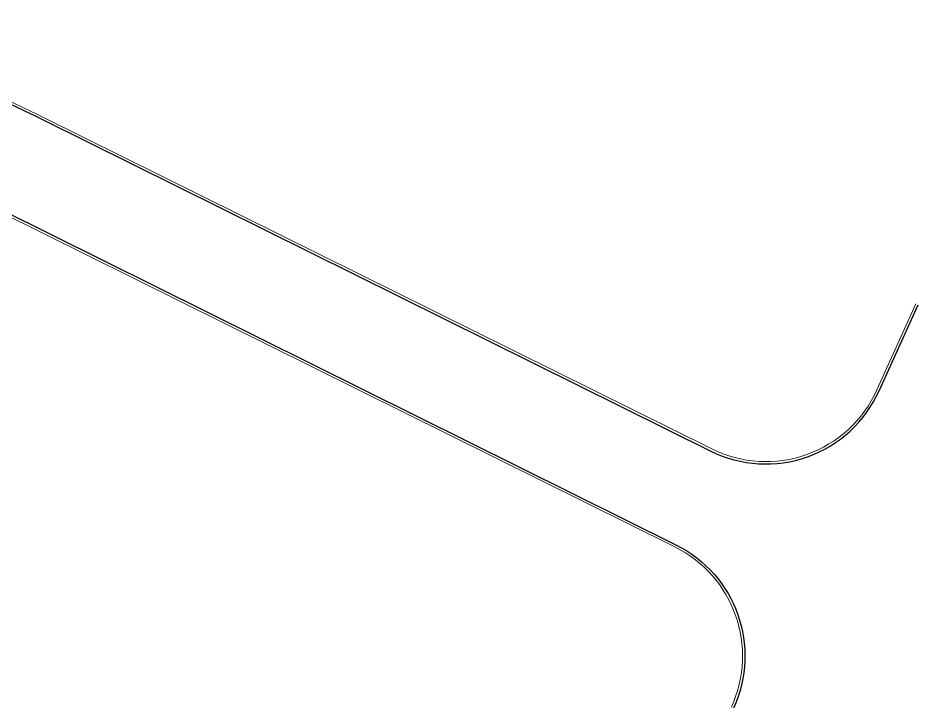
# Model space of a CAD drawing. Extents: x 2536801 to 2538856, y 7112140 to 7131569.
# Drawn here: x 2538272.6 to 2538526.2, y 7120596.7 to 7120791.1 of the extents above; entities that cross this region are included whole.
import ezdxf

# ---------------------------------------------------------------- set-up
doc = ezdxf.new("R2010")
doc.units = 0
doc.header["$LTSCALE"] = 100
doc.header["$MEASUREMENT"] = 0
doc.layers.add('D_BOC_XST', color=4, linetype='Continuous', lineweight=13)
doc.layers.add('D_FOC_XST', color=4, linetype='Continuous', lineweight=30)

msp = doc.modelspace()

# ---------------------------------------------------------------- linework, layer by layer
at = {"layer": 'D_BOC_XST', "lineweight": 0}
for p, q in [((2538280, 7120762.97), (2538468.09, 7120669.7)), ((2538266.97, 7120736.69), (2538457.69, 7120642.11)), ((2538514.62, 7120686.3), (2538525.6, 7120710.55))]:
    msp.add_line(p, q, dxfattribs=at)
at = {"layer": 'D_BOC_XST', "lineweight": 0, "extrusion": (0, 0, -1)}
for centre, radius, start, end in [((-2538140.2, 7120481.06), 314.67, 102.5125, 116.3769), ((-2538442.44, 7120611.35), 34.33, 116.3775, 204.6768)]:
    msp.add_arc(centre, radius, start, end, dxfattribs=at)
at = {"layer": 'D_BOC_XST', "lineweight": 0}
msp.add_arc((2538483.34, 7120700.46), 34.33, 243.6232, 335.6422, dxfattribs=at)
at = {"layer": 'D_FOC_XST'}
for p, q in [((2538279.71, 7120762.37), (2538467.79, 7120669.1)), ((2538267.27, 7120737.29), (2538457.99, 7120642.71))]:
    msp.add_line(p, q, dxfattribs=at)
at = {"layer": 'D_FOC_XST', "flags": 128}
msp.add_lwpolyline([(2538515.23, 7120686.02), (2538526.21, 7120710.28)], dxfattribs=at)
at = {"layer": 'D_FOC_XST', "extrusion": (0, 0, -1)}
for centre, radius, start, end in [((-2538140.2, 7120481.06), 314, 99.1654, 116.3769), ((-2538442.44, 7120611.35), 35, 116.3769, 204.6768)]:
    msp.add_arc(centre, radius, start, end, dxfattribs=at)
at = {"layer": 'D_FOC_XST'}
msp.add_arc((2538483.34, 7120700.46), 35, 243.623, 335.6422, dxfattribs=at)

doc.saveas('drawing.dxf')
